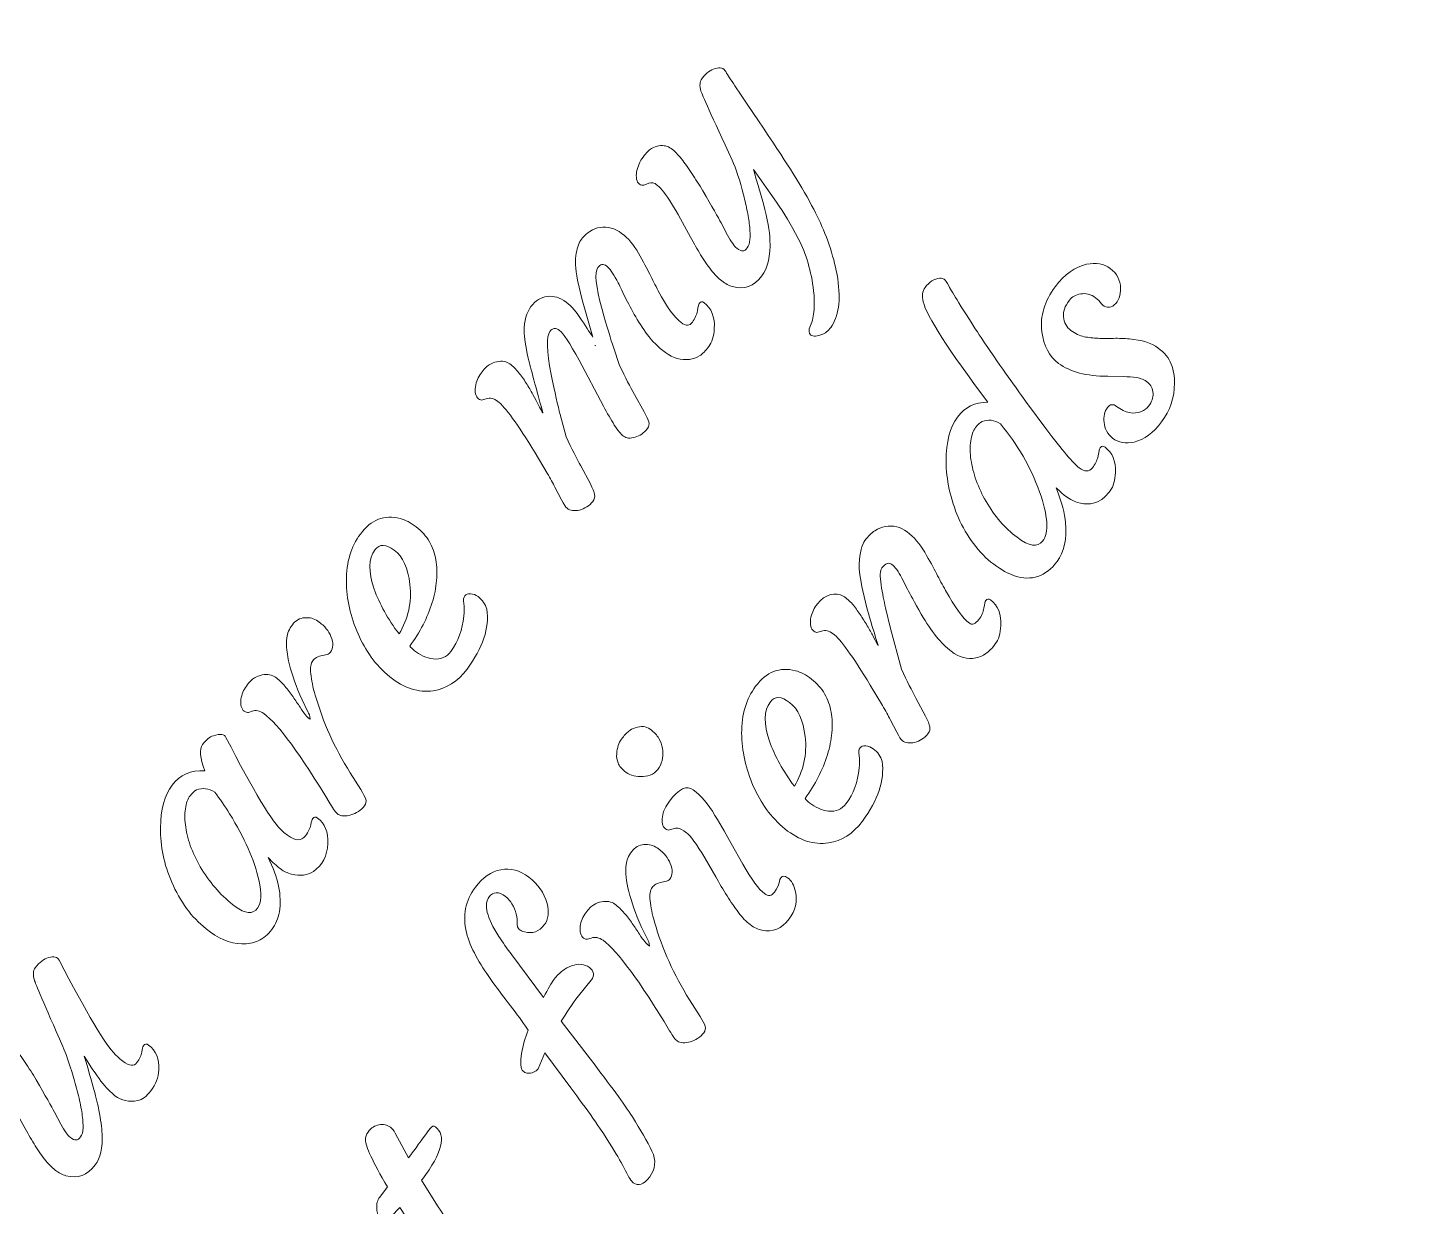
# Model space of a CAD drawing. Header units: inches. Extents: x -160 to 752, y 28 to 782.
# Drawn here: x -95.5 to -13.6, y 597.6 to 667 of the extents above; entities that cross this region are included whole.
import ezdxf

# ---------------------------------------------------------------- set-up
doc = ezdxf.new("R2010")
doc.units = ezdxf.units.IN
doc.header["$MEASUREMENT"] = 0
doc.layers.add('_U+0421_U+043B_U+043E_U+0439 1', color=7, linetype='Continuous')

# ---------------------------------------------------------------- blocks, each defined once
blk = doc.blocks.new('block 2')
at = {"layer": '_U+0421_U+043B_U+043E_U+0439 1', "color": 12, "lineweight": 9, "true_color": 0xe30513}
for points, knots in [([(305.09, 27.814), (184.245, 132.086), (55.294, 227.605), (-54.648, 344.614), (-130.379, 432.044), (-160.472, 554.527), (-106.382, 659.789), (-61.653, 746.823), (0.67, 769.936), (55.395, 761.155), (152.473, 745.576), (244.359, 626.028), (305.003, 559.166), (383.274, 640.557), (469.584, 781.891), (597.356, 753.442), (657.303, 740.096), (700.304, 699.787), (723.454, 645.646), (746.596, 591.535), (751.522, 539.494), (735.492, 482.616), (690.017, 321.273), (429.513, 136.472), (305.09, 27.814), (305.09, 27.814), (305.09, 27.814), (305.09, 27.814)], [0, 0, 0, 0, 1, 1, 1, 2, 2, 2, 3, 3, 3, 4, 4, 4, 5, 5, 5, 6, 6, 6, 7, 7, 7, 8, 8, 8, 9, 9, 9, 9]), ([(-74.601, 369.929), (-51.73, 392.098), (-28.858, 414.268), (-14.439, 445.058), (-12.864, 444.768), (-11.312, 443.51), (-10.804, 442.016), (-9.23, 437.381), (-6.3, 430.753), (-2.459, 427.863), (-0.585, 426.454), (1.409, 425.888), (3.743, 425.966), (6.077, 426.045), (8.186, 427.057), (9.54, 429.082), (12.428, 433.399), (6.173, 439.654), (2.832, 443.901), (6.792, 444.41), (15.639, 445.647), (17.609, 449.014), (18.72, 450.912), (18.761, 453.549), (16.184, 456.452), (13.067, 459.965), (8.107, 460.611), (3.786, 459.066), (0.627, 457.791), (-2.673, 456.599), (-6.115, 454.709), (-6.704, 454.386), (-8.795, 453.595), (-10.413, 454.695), (-7.37, 462.475), (-4.973, 470.266), (-3.107, 479.245), (7.315, 529.363), (-2.378, 600), (-9.702, 648.155), (-12.615, 667.307), (-15.06, 683.433), (-17.373, 696.886), (-15.871, 697.444), (-14.098, 697.023), (-12.896, 696), (-9.168, 692.827), (-3.255, 688.637), (1.523, 688.123), (3.854, 687.874), (5.857, 688.41), (7.821, 689.674), (9.785, 690.938), (11.078, 692.887), (11.202, 695.32), (11.469, 700.507), (2.892, 702.672), (-2.153, 704.607), (0.987, 707.073), (7.949, 712.67), (7.915, 716.57), (7.897, 718.769), (6.579, 721.055), (2.88, 722.227), (-1.597, 723.646), (-6.188, 721.659), (-9.107, 718.117), (-11.165, 715.403), (-13.388, 712.689), (-15.375, 709.302), (-15.715, 708.722), (-17.397, 707.016), (-19.35, 707.132), (-22.066, 722.419), (-24.502, 735.037), (-26.938, 747.654)], [0, 0, 0, 0, 1, 1, 1, 2, 2, 2, 3, 3, 3, 4, 4, 4, 5, 5, 5, 6, 6, 6, 7, 7, 7, 8, 8, 8, 9, 9, 9, 10, 10, 10, 11, 11, 11, 12, 12, 12, 13, 13, 13, 14, 14, 14, 15, 15, 15, 16, 16, 16, 17, 17, 17, 18, 18, 18, 19, 19, 19, 20, 20, 20, 21, 21, 21, 22, 22, 22, 23, 23, 23, 24, 24, 24, 25, 25, 25, 25])]:
    blk.add_open_spline(points, degree=3, knots=knots, dxfattribs=at)
at = {"layer": '_U+0421_U+043B_U+043E_U+0439 1', "lineweight": 0}
for points, knots in [([(-53.947, 651.796), (-54.158, 651.862), (-54.368, 651.972), (-54.58, 652.131), (-54.793, 652.291), (-55.004, 652.505), (-55.214, 652.775), (-55.42, 653.045), (-55.625, 653.343), (-55.826, 653.673), (-56.023, 654.002), (-56.222, 654.346), (-56.419, 654.706), (-56.419, 654.706), (-57.017, 655.787), (-57.017, 655.787), (-57.783, 657.174), (-58.325, 657.88), (-58.64, 657.909), (-58.781, 657.918), (-58.961, 657.877), (-59.178, 657.784), (-59.26, 657.749), (-59.34, 657.765), (-59.43, 657.832), (-59.517, 657.897), (-59.575, 657.997), (-59.6, 658.128), (-59.626, 658.259), (-59.624, 658.406), (-59.599, 658.567), (-59.529, 658.9), (-59.403, 659.186), (-59.219, 659.431), (-59.035, 659.677), (-58.871, 659.843), (-58.724, 659.932), (-58.574, 660.02), (-58.428, 660.075), (-58.29, 660.095), (-58, 660.134), (-57.755, 660.082), (-57.555, 659.932), (-57.355, 659.783), (-57.155, 659.58), (-56.959, 659.329), (-56.758, 659.079), (-56.552, 658.792), (-56.342, 658.47), (-56.131, 658.148), (-55.916, 657.806), (-55.7, 657.448), (-55.15, 656.496), (-54.787, 655.864), (-54.616, 655.548), (-54.616, 655.548), (-54.249, 654.836), (-54.249, 654.836), (-54.018, 654.423), (-53.834, 654.161), (-53.696, 654.057), (-53.555, 653.952), (-53.438, 653.9), (-53.347, 653.904), (-53.256, 653.903), (-53.166, 653.964), (-53.078, 654.082), (-52.989, 654.2), (-52.938, 654.365), (-52.922, 654.573), (-52.903, 654.784), (-52.908, 655.028), (-52.934, 655.303), (-52.961, 655.583), (-53.007, 655.885), (-53.071, 656.209), (-53.133, 656.537), (-53.212, 656.864), (-53.299, 657.197), (-53.516, 658.056), (-53.739, 658.74), (-53.974, 659.253), (-55.157, 661.823), (-55.766, 663.177), (-55.808, 663.309), (-55.898, 663.637), (-55.881, 663.883), (-55.756, 664.05), (-55.629, 664.219), (-55.502, 664.352), (-55.369, 664.448), (-55.241, 664.544), (-55.107, 664.612), (-54.966, 664.65), (-54.673, 664.742), (-54.463, 664.681), (-54.343, 664.467), (-54.221, 664.256), (-54.042, 663.977), (-53.809, 663.631), (-51.768, 660.611), (-50.51, 658.707), (-50.042, 657.912), (-49.574, 657.121), (-49.21, 656.465), (-48.955, 655.945), (-48.701, 655.426), (-48.467, 654.867), (-48.26, 654.267), (-48.051, 653.671), (-47.897, 653.082), (-47.791, 652.503), (-47.557, 651.187), (-47.654, 650.187), (-48.08, 649.506), (-48.243, 649.248), (-48.424, 649.08), (-48.623, 649.001), (-48.96, 648.861), (-49.198, 648.843), (-49.334, 648.945), (-49.467, 649.045), (-49.475, 649.232), (-49.358, 649.5), (-49.238, 649.766), (-49.168, 650.078), (-49.145, 650.441), (-49.119, 650.801), (-49.128, 651.173), (-49.169, 651.556), (-49.304, 652.689), (-49.607, 653.716), (-50.072, 654.637), (-50.49, 655.435), (-50.919, 656.145), (-51.354, 656.771), (-51.354, 656.771), (-52.704, 658.696), (-52.704, 658.696), (-52.637, 658.417), (-52.55, 658.105), (-52.445, 657.754), (-52.445, 657.754), (-52.131, 656.673), (-52.131, 656.673), (-51.89, 655.756), (-51.759, 655.05), (-51.741, 654.552), (-51.71, 653.605), (-51.868, 652.899), (-52.215, 652.435), (-52.683, 651.812), (-53.258, 651.6), (-53.947, 651.796), (-53.947, 651.796), (-53.947, 651.796), (-53.947, 651.796)], [0, 0, 0, 0, 1, 1, 1, 2, 2, 2, 3, 3, 3, 4, 4, 4, 5, 5, 5, 6, 6, 6, 7, 7, 7, 8, 8, 8, 9, 9, 9, 10, 10, 10, 11, 11, 11, 12, 12, 12, 13, 13, 13, 14, 14, 14, 15, 15, 15, 16, 16, 16, 17, 17, 17, 18, 18, 18, 19, 19, 19, 20, 20, 20, 21, 21, 21, 22, 22, 22, 23, 23, 23, 24, 24, 24, 25, 25, 25, 26, 26, 26, 27, 27, 27, 28, 28, 28, 29, 29, 29, 30, 30, 30, 31, 31, 31, 32, 32, 32, 33, 33, 33, 34, 34, 34, 35, 35, 35, 36, 36, 36, 37, 37, 37, 38, 38, 38, 39, 39, 39, 40, 40, 40, 41, 41, 41, 42, 42, 42, 43, 43, 43, 44, 44, 44, 45, 45, 45, 46, 46, 46, 47, 47, 47, 48, 48, 48, 49, 49, 49, 50, 50, 50, 51, 51, 51, 52, 52, 52, 52]), ([(-64.708, 649.16), (-64.925, 648.871), (-64.902, 648.025), (-64.638, 646.622), (-64.416, 645.556), (-64.236, 644.768), (-64.099, 644.262), (-64.099, 644.262), (-63.751, 642.944), (-63.751, 642.944), (-63.417, 642.241), (-63.132, 641.671), (-62.89, 641.23), (-62.89, 641.23), (-62.323, 640.172), (-62.323, 640.172), (-62.186, 639.906), (-62.104, 639.701), (-62.075, 639.558), (-62.046, 639.416), (-62.081, 639.278), (-62.181, 639.145), (-62.281, 639.012), (-62.397, 638.904), (-62.539, 638.817), (-62.677, 638.729), (-62.819, 638.668), (-62.96, 638.634), (-63.264, 638.565), (-63.509, 638.601), (-63.699, 638.743), (-63.776, 638.801), (-63.882, 638.964), (-64.019, 639.239), (-64.019, 639.239), (-64.414, 639.983), (-64.414, 639.983), (-64.526, 640.207), (-64.678, 640.485), (-64.866, 640.815), (-64.866, 640.815), (-65.579, 642.005), (-65.579, 642.005), (-66.615, 643.703), (-67.345, 644.715), (-67.776, 645.037), (-68.006, 645.21), (-68.233, 645.26), (-68.454, 645.194), (-68.454, 645.194), (-68.673, 645.122), (-68.673, 645.122), (-68.747, 645.097), (-68.823, 645.119), (-68.913, 645.186), (-69, 645.251), (-69.06, 645.348), (-69.089, 645.474), (-69.116, 645.603), (-69.12, 645.741), (-69.099, 645.898), (-69.045, 646.209), (-68.931, 646.48), (-68.762, 646.705), (-68.591, 646.933), (-68.431, 647.093), (-68.284, 647.187), (-68.135, 647.279), (-67.984, 647.342), (-67.828, 647.374), (-67.511, 647.433), (-67.257, 647.389), (-67.067, 647.247), (-66.877, 647.105), (-66.704, 646.935), (-66.549, 646.743), (-66.395, 646.547), (-66.246, 646.34), (-66.104, 646.113), (-65.962, 645.891), (-65.832, 645.67), (-65.709, 645.445), (-65.428, 644.922), (-65.259, 644.599), (-65.196, 644.48), (-65.135, 644.358), (-65.109, 644.318), (-65.119, 644.358), (-65.619, 646.162), (-65.906, 647.237), (-65.983, 647.583), (-66.138, 648.304), (-66.218, 648.832), (-66.221, 649.17), (-66.222, 649.788), (-66.088, 650.271), (-65.822, 650.625), (-65.56, 650.976), (-65.238, 651.175), (-64.861, 651.22), (-64.483, 651.264), (-64.114, 651.152), (-63.756, 650.883), (-63.438, 650.645), (-63.129, 650.289), (-62.822, 649.812), (-62.518, 649.331), (-62.302, 649.001), (-62.171, 648.818), (-62.171, 648.818), (-62.802, 651.013), (-62.802, 651.013), (-62.802, 651.013), (-63.076, 652.179), (-63.076, 652.179), (-63.213, 652.861), (-63.24, 653.39), (-63.162, 653.768), (-63.081, 654.148), (-62.974, 654.423), (-62.841, 654.6), (-62.708, 654.779), (-62.546, 654.93), (-62.351, 655.052), (-62.156, 655.179), (-61.955, 655.255), (-61.744, 655.286), (-61.308, 655.355), (-60.886, 655.239), (-60.482, 654.935), (-60.092, 654.644), (-59.757, 654.252), (-59.482, 653.765), (-59.209, 653.276), (-58.99, 652.869), (-58.828, 652.535), (-58.667, 652.206), (-58.501, 651.877), (-58.328, 651.552), (-57.806, 650.588), (-57.354, 649.964), (-56.969, 649.676), (-56.697, 649.473), (-56.479, 649.481), (-56.315, 649.701), (-56.157, 649.912), (-56.059, 650.138), (-56.02, 650.377), (-55.981, 650.616), (-55.942, 650.763), (-55.906, 650.812), (-55.827, 650.917), (-55.733, 650.93), (-55.628, 650.852), (-55.184, 650.519), (-54.981, 650.011), (-55.024, 649.33), (-55.048, 648.872), (-55.154, 648.516), (-55.343, 648.265), (-55.533, 648.011), (-55.713, 647.83), (-55.891, 647.72), (-56.068, 647.608), (-56.266, 647.54), (-56.491, 647.513), (-56.992, 647.452), (-57.459, 647.582), (-57.894, 647.909), (-58.33, 648.236), (-58.689, 648.589), (-58.973, 648.974), (-59.254, 649.356), (-59.512, 649.754), (-59.74, 650.161), (-59.971, 650.567), (-60.173, 650.954), (-60.345, 651.323), (-60.521, 651.691), (-60.66, 651.98), (-60.773, 652.188), (-61, 652.611), (-61.199, 652.884), (-61.363, 653.007), (-61.557, 653.153), (-61.734, 653.126), (-61.888, 652.921), (-62.092, 652.649), (-62.007, 651.829), (-61.636, 650.455), (-61.34, 649.404), (-61.112, 648.661), (-60.961, 648.228), (-60.961, 648.228), (-60.598, 647.147), (-60.598, 647.147), (-60.267, 646.442), (-59.978, 645.877), (-59.726, 645.449), (-59.726, 645.449), (-59.144, 644.412), (-59.144, 644.412), (-59, 644.156), (-58.91, 643.96), (-58.875, 643.826), (-58.841, 643.689), (-58.871, 643.559), (-58.965, 643.433), (-59.058, 643.31), (-59.17, 643.203), (-59.297, 643.114), (-59.426, 643.027), (-59.552, 642.965), (-59.682, 642.931), (-59.972, 642.844), (-60.2, 642.859), (-60.364, 642.982), (-60.525, 643.103), (-60.708, 643.324), (-60.912, 643.645), (-61.112, 643.964), (-61.329, 644.337), (-61.558, 644.757), (-61.558, 644.757), (-62.992, 647.473), (-62.992, 647.473), (-63.537, 648.47), (-63.919, 649.049), (-64.142, 649.216), (-64.365, 649.383), (-64.555, 649.365), (-64.708, 649.16), (-64.708, 649.16), (-64.708, 649.16), (-64.708, 649.16)], [0, 0, 0, 0, 1, 1, 1, 2, 2, 2, 3, 3, 3, 4, 4, 4, 5, 5, 5, 6, 6, 6, 7, 7, 7, 8, 8, 8, 9, 9, 9, 10, 10, 10, 11, 11, 11, 12, 12, 12, 13, 13, 13, 14, 14, 14, 15, 15, 15, 16, 16, 16, 17, 17, 17, 18, 18, 18, 19, 19, 19, 20, 20, 20, 21, 21, 21, 22, 22, 22, 23, 23, 23, 24, 24, 24, 25, 25, 25, 26, 26, 26, 27, 27, 27, 28, 28, 28, 29, 29, 29, 30, 30, 30, 31, 31, 31, 32, 32, 32, 33, 33, 33, 34, 34, 34, 35, 35, 35, 36, 36, 36, 37, 37, 37, 38, 38, 38, 39, 39, 39, 40, 40, 40, 41, 41, 41, 42, 42, 42, 43, 43, 43, 44, 44, 44, 45, 45, 45, 46, 46, 46, 47, 47, 47, 48, 48, 48, 49, 49, 49, 50, 50, 50, 51, 51, 51, 52, 52, 52, 53, 53, 53, 54, 54, 54, 55, 55, 55, 56, 56, 56, 57, 57, 57, 58, 58, 58, 59, 59, 59, 60, 60, 60, 61, 61, 61, 62, 62, 62, 63, 63, 63, 64, 64, 64, 65, 65, 65, 66, 66, 66, 67, 67, 67, 68, 68, 68, 69, 69, 69, 70, 70, 70, 71, 71, 71, 72, 72, 72, 73, 73, 73, 74, 74, 74, 75, 75, 75, 76, 76, 76, 77, 77, 77, 78, 78, 78, 78]), ([(-31.556, 642.867), (-31.71, 642.983), (-31.827, 643.126), (-31.91, 643.293), (-31.994, 643.459), (-32.041, 643.626), (-32.058, 643.795), (-32.095, 644.151), (-32.027, 644.445), (-31.854, 644.675), (-31.704, 644.875), (-31.527, 644.898), (-31.322, 644.744), (-30.799, 644.352), (-30.31, 644.253), (-29.845, 644.445), (-29.677, 644.515), (-29.54, 644.617), (-29.439, 644.753), (-29.339, 644.886), (-29.268, 645.013), (-29.225, 645.129), (-29.185, 645.246), (-29.166, 645.373), (-29.171, 645.5), (-29.182, 645.789), (-29.287, 646.007), (-29.487, 646.157), (-29.686, 646.307), (-29.903, 646.402), (-30.139, 646.439), (-30.375, 646.471), (-30.636, 646.491), (-30.921, 646.497), (-30.921, 646.497), (-31.843, 646.52), (-31.843, 646.52), (-33.094, 646.517), (-34.057, 646.771), (-34.733, 647.278), (-35.291, 647.696), (-35.622, 648.317), (-35.721, 649.131), (-35.832, 650.059), (-35.568, 650.946), (-34.934, 651.791), (-34.379, 652.531), (-33.763, 652.974), (-33.086, 653.114), (-32.536, 653.234), (-32.071, 653.149), (-31.692, 652.865), (-31.297, 652.569), (-31.095, 652.182), (-31.084, 651.705), (-31.076, 651.279), (-31.2, 650.948), (-31.459, 650.721), (-31.574, 650.62), (-31.705, 650.574), (-31.852, 650.58), (-31.998, 650.59), (-32.118, 650.659), (-32.212, 650.794), (-32.308, 650.927), (-32.424, 651.045), (-32.557, 651.145), (-32.693, 651.247), (-32.838, 651.315), (-32.989, 651.353), (-33.143, 651.388), (-33.29, 651.395), (-33.433, 651.37), (-33.732, 651.318), (-33.951, 651.198), (-34.097, 651.003), (-34.241, 650.811), (-34.337, 650.635), (-34.39, 650.478), (-34.438, 650.323), (-34.46, 650.166), (-34.451, 650.012), (-34.42, 649.68), (-34.27, 649.416), (-34.008, 649.22), (-33.745, 649.022), (-33.485, 648.899), (-33.228, 648.847), (-32.971, 648.794), (-32.695, 648.763), (-32.407, 648.752), (-32.118, 648.743), (-31.818, 648.742), (-31.504, 648.75), (-31.194, 648.758), (-30.882, 648.748), (-30.568, 648.717), (-29.827, 648.654), (-29.267, 648.478), (-28.883, 648.19), (-28.501, 647.903), (-28.24, 647.584), (-28.1, 647.231), (-27.966, 646.878), (-27.898, 646.503), (-27.904, 646.111), (-27.908, 645.262), (-28.165, 644.498), (-28.67, 643.824), (-29.154, 643.179), (-29.692, 642.782), (-30.283, 642.64), (-30.776, 642.526), (-31.2, 642.6), (-31.556, 642.867), (-31.556, 642.867), (-31.556, 642.867), (-31.556, 642.867)], [0, 0, 0, 0, 1, 1, 1, 2, 2, 2, 3, 3, 3, 4, 4, 4, 5, 5, 5, 6, 6, 6, 7, 7, 7, 8, 8, 8, 9, 9, 9, 10, 10, 10, 11, 11, 11, 12, 12, 12, 13, 13, 13, 14, 14, 14, 15, 15, 15, 16, 16, 16, 17, 17, 17, 18, 18, 18, 19, 19, 19, 20, 20, 20, 21, 21, 21, 22, 22, 22, 23, 23, 23, 24, 24, 24, 25, 25, 25, 26, 26, 26, 27, 27, 27, 28, 28, 28, 29, 29, 29, 30, 30, 30, 31, 31, 31, 32, 32, 32, 33, 33, 33, 34, 34, 34, 35, 35, 35, 36, 36, 36, 37, 37, 37, 38, 38, 38, 39, 39, 39, 39]), ([(-32.279, 642.309), (-32.201, 642.414), (-32.106, 642.423), (-31.996, 642.34), (-31.566, 642.018), (-31.364, 641.518), (-31.386, 640.843), (-31.399, 640.388), (-31.503, 640.03), (-31.699, 639.769), (-31.897, 639.505), (-32.081, 639.318), (-32.259, 639.208), (-32.434, 639.099), (-32.634, 639.029), (-32.859, 639.001), (-33.368, 638.947), (-33.888, 639.117), (-34.414, 639.511), (-34.518, 639.59), (-34.67, 639.735), (-34.87, 639.949), (-34.55, 639.073), (-34.369, 638.397), (-34.331, 637.913), (-34.239, 636.931), (-34.405, 636.159), (-34.826, 635.598), (-35.489, 634.715), (-36.325, 634.433), (-37.332, 634.76), (-37.701, 634.881), (-38.109, 635.106), (-38.554, 635.441), (-39, 635.774), (-39.401, 636.179), (-39.753, 636.655), (-40.107, 637.133), (-40.401, 637.642), (-40.637, 638.182), (-40.873, 638.72), (-41.051, 639.278), (-41.175, 639.85), (-41.298, 640.422), (-41.359, 640.977), (-41.366, 641.511), (-41.363, 642.652), (-41.141, 643.514), (-40.697, 644.106), (-40.255, 644.695), (-39.661, 644.991), (-38.913, 644.985), (-41.243, 648.09), (-42.512, 650.065), (-42.716, 650.907), (-42.799, 651.256), (-42.76, 651.537), (-42.607, 651.742), (-42.354, 652.08), (-42.06, 652.264), (-41.735, 652.292), (-41.628, 652.3), (-41.54, 652.278), (-41.476, 652.23), (-41.412, 652.182), (-41.322, 652.051), (-41.205, 651.839), (-41.093, 651.626), (-40.897, 651.3), (-40.622, 650.85), (-39.781, 649.522), (-39.155, 648.564), (-38.746, 647.978), (-37.696, 646.47), (-36.968, 645.44), (-36.564, 644.884), (-36.564, 644.884), (-35.484, 643.431), (-35.484, 643.431), (-34.512, 642.15), (-33.86, 641.381), (-33.527, 641.131), (-33.192, 640.879), (-32.93, 640.876), (-32.746, 641.122), (-32.576, 641.347), (-32.473, 641.55), (-32.433, 641.731), (-32.433, 641.731), (-32.352, 642.115), (-32.352, 642.115), (-32.341, 642.195), (-32.318, 642.258), (-32.279, 642.309), (-32.279, 642.309), (-32.279, 642.309), (-32.279, 642.309)], [0, 0, 0, 0, 1, 1, 1, 2, 2, 2, 3, 3, 3, 4, 4, 4, 5, 5, 5, 6, 6, 6, 7, 7, 7, 8, 8, 8, 9, 9, 9, 10, 10, 10, 11, 11, 11, 12, 12, 12, 13, 13, 13, 14, 14, 14, 15, 15, 15, 16, 16, 16, 17, 17, 17, 18, 18, 18, 19, 19, 19, 20, 20, 20, 21, 21, 21, 22, 22, 22, 23, 23, 23, 24, 24, 24, 25, 25, 25, 26, 26, 26, 27, 27, 27, 28, 28, 28, 29, 29, 29, 30, 30, 30, 31, 31, 31, 32, 32, 32, 32]), ([(-62.032, 648.315), (-62.029, 648.32), (-62.029, 648.324), (-62.035, 648.328), (-62.035, 648.328), (-62.044, 648.347), (-62.044, 648.347), (-62.042, 648.329), (-62.037, 648.318), (-62.032, 648.315), (-62.032, 648.315), (-62.032, 648.315), (-62.032, 648.315)], [0, 0, 0, 0, 1, 1, 1, 2, 2, 2, 3, 3, 3, 4, 4, 4, 4]), ([(-35.68, 636.803), (-35.294, 637.317), (-35.352, 638.286), (-35.862, 639.704), (-36.379, 641.181), (-37.151, 642.516), (-38.168, 643.711), (-38.524, 643.946), (-38.882, 643.99), (-39.239, 643.846), (-39.362, 643.798), (-39.492, 643.679), (-39.628, 643.497), (-39.765, 643.315), (-39.858, 643.053), (-39.91, 642.711), (-39.959, 642.368), (-39.954, 642.001), (-39.9, 641.604), (-39.845, 641.207), (-39.741, 640.796), (-39.587, 640.372), (-39.432, 639.949), (-39.241, 639.537), (-39.009, 639.135), (-38.505, 638.265), (-37.897, 637.56), (-37.185, 637.027), (-36.47, 636.491), (-35.968, 636.419), (-35.68, 636.803), (-35.68, 636.803), (-35.68, 636.803), (-35.68, 636.803)], [0, 0, 0, 0, 1, 1, 1, 2, 2, 2, 3, 3, 3, 4, 4, 4, 5, 5, 5, 6, 6, 6, 7, 7, 7, 8, 8, 8, 9, 9, 9, 10, 10, 10, 11, 11, 11, 11]), ([(-74.147, 628.813), (-74.567, 629.16), (-74.93, 629.544), (-75.233, 629.968), (-75.536, 630.391), (-75.798, 630.848), (-76.012, 631.336), (-76.226, 631.829), (-76.396, 632.34), (-76.515, 632.87), (-76.637, 633.401), (-76.698, 633.927), (-76.701, 634.446), (-76.701, 635.562), (-76.426, 636.485), (-75.876, 637.217), (-75.235, 638.073), (-74.457, 638.378), (-73.535, 638.135), (-73.219, 638.054), (-72.903, 637.889), (-72.579, 637.638), (-72.255, 637.387), (-71.999, 637.099), (-71.81, 636.769), (-71.623, 636.441), (-71.494, 636.085), (-71.426, 635.701), (-71.358, 635.318), (-71.343, 634.915), (-71.382, 634.484), (-71.422, 634.057), (-71.509, 633.626), (-71.643, 633.186), (-71.926, 632.286), (-72.364, 631.43), (-72.963, 630.61), (-72.909, 630.538), (-72.814, 630.446), (-72.676, 630.335), (-72.54, 630.229), (-72.374, 630.125), (-72.173, 630.03), (-71.974, 629.937), (-71.776, 629.881), (-71.577, 629.863), (-71.142, 629.821), (-70.796, 629.966), (-70.541, 630.307), (-70.105, 630.888), (-69.854, 631.581), (-69.782, 632.387), (-69.748, 632.666), (-69.749, 632.915), (-69.78, 633.13), (-69.811, 633.345), (-69.792, 633.499), (-69.724, 633.589), (-69.657, 633.679), (-69.544, 633.717), (-69.386, 633.703), (-69.229, 633.689), (-69.079, 633.633), (-68.944, 633.531), (-68.68, 633.333), (-68.506, 633.084), (-68.423, 632.789), (-68.266, 631.686), (-68.655, 630.51), (-69.589, 629.265), (-70.14, 628.53), (-70.804, 628.103), (-71.577, 627.991), (-72.453, 627.863), (-73.309, 628.141), (-74.147, 628.813), (-74.147, 628.813), (-74.147, 628.813), (-74.147, 628.813)], [0, 0, 0, 0, 1, 1, 1, 2, 2, 2, 3, 3, 3, 4, 4, 4, 5, 5, 5, 6, 6, 6, 7, 7, 7, 8, 8, 8, 9, 9, 9, 10, 10, 10, 11, 11, 11, 12, 12, 12, 13, 13, 13, 14, 14, 14, 15, 15, 15, 16, 16, 16, 17, 17, 17, 18, 18, 18, 19, 19, 19, 20, 20, 20, 21, 21, 21, 22, 22, 22, 23, 23, 23, 24, 24, 24, 25, 25, 25, 26, 26, 26, 26]), ([(-45.144, 635.223), (-45.26, 635.07), (-45.274, 634.736), (-45.192, 634.226), (-45.108, 633.719), (-45.022, 633.267), (-44.934, 632.872), (-44.934, 632.872), (-44.649, 631.662), (-44.649, 631.662), (-44.649, 631.662), (-44.001, 629.255), (-44.001, 629.255), (-43.667, 628.553), (-43.382, 627.983), (-43.141, 627.542), (-43.141, 627.542), (-42.573, 626.484), (-42.573, 626.484), (-42.437, 626.217), (-42.355, 626.012), (-42.325, 625.87), (-42.296, 625.727), (-42.331, 625.59), (-42.431, 625.456), (-42.53, 625.323), (-42.648, 625.215), (-42.789, 625.129), (-42.927, 625.04), (-43.069, 624.979), (-43.211, 624.945), (-43.514, 624.876), (-43.759, 624.912), (-43.949, 625.054), (-44.026, 625.112), (-44.132, 625.275), (-44.269, 625.551), (-44.269, 625.551), (-44.664, 626.295), (-44.664, 626.295), (-44.776, 626.519), (-44.927, 626.797), (-45.116, 627.126), (-45.116, 627.126), (-45.829, 628.317), (-45.829, 628.317), (-46.865, 630.014), (-47.595, 631.026), (-48.026, 631.349), (-48.256, 631.522), (-48.483, 631.571), (-48.704, 631.506), (-48.704, 631.506), (-48.923, 631.433), (-48.923, 631.433), (-48.997, 631.409), (-49.073, 631.43), (-49.163, 631.497), (-49.25, 631.563), (-49.309, 631.659), (-49.339, 631.785), (-49.367, 631.914), (-49.37, 632.053), (-49.349, 632.209), (-49.296, 632.521), (-49.181, 632.791), (-49.012, 633.017), (-48.841, 633.245), (-48.683, 633.402), (-48.54, 633.491), (-48.394, 633.578), (-48.249, 633.633), (-48.101, 633.654), (-47.789, 633.708), (-47.535, 633.662), (-47.346, 633.52), (-47.156, 633.378), (-46.981, 633.211), (-46.824, 633.021), (-46.668, 632.828), (-46.518, 632.623), (-46.374, 632.399), (-46.23, 632.179), (-46.095, 631.958), (-45.963, 631.735), (-45.833, 631.513), (-45.724, 631.316), (-45.632, 631.146), (-45.632, 631.146), (-45.423, 630.753), (-45.423, 630.753), (-45.372, 630.655), (-45.354, 630.626), (-45.369, 630.669), (-45.723, 631.799), (-45.945, 632.538), (-46.035, 632.877), (-46.035, 632.877), (-46.271, 633.875), (-46.271, 633.875), (-46.432, 634.6), (-46.503, 635.125), (-46.481, 635.453), (-46.449, 636.125), (-46.337, 636.585), (-46.144, 636.841), (-45.952, 637.097), (-45.759, 637.289), (-45.563, 637.414), (-45.368, 637.54), (-45.161, 637.624), (-44.943, 637.665), (-44.48, 637.747), (-44.052, 637.641), (-43.657, 637.345), (-43.263, 637.05), (-42.915, 636.649), (-42.621, 636.144), (-42.327, 635.644), (-42.093, 635.225), (-41.927, 634.892), (-41.756, 634.559), (-41.581, 634.228), (-41.397, 633.902), (-40.842, 632.902), (-40.373, 632.258), (-39.994, 631.973), (-39.825, 631.847), (-39.638, 631.914), (-39.434, 632.186), (-39.276, 632.396), (-39.179, 632.623), (-39.139, 632.862), (-39.101, 633.1), (-39.062, 633.247), (-39.026, 633.296), (-38.947, 633.401), (-38.853, 633.415), (-38.748, 633.336), (-38.305, 633.004), (-38.102, 632.495), (-38.144, 631.814), (-38.167, 631.356), (-38.274, 631), (-38.466, 630.744), (-38.658, 630.488), (-38.841, 630.297), (-39.023, 630.173), (-39.203, 630.044), (-39.404, 629.962), (-39.62, 629.92), (-40.108, 629.825), (-40.59, 629.955), (-41.064, 630.311), (-41.645, 630.747), (-42.232, 631.475), (-42.83, 632.491), (-43.225, 633.203), (-43.492, 633.696), (-43.63, 633.971), (-43.63, 633.971), (-43.97, 634.627), (-43.97, 634.627), (-44.176, 635.021), (-44.371, 635.288), (-44.556, 635.426), (-44.74, 635.564), (-44.937, 635.5), (-45.144, 635.223), (-45.144, 635.223), (-45.144, 635.223), (-45.144, 635.223)], [0, 0, 0, 0, 1, 1, 1, 2, 2, 2, 3, 3, 3, 4, 4, 4, 5, 5, 5, 6, 6, 6, 7, 7, 7, 8, 8, 8, 9, 9, 9, 10, 10, 10, 11, 11, 11, 12, 12, 12, 13, 13, 13, 14, 14, 14, 15, 15, 15, 16, 16, 16, 17, 17, 17, 18, 18, 18, 19, 19, 19, 20, 20, 20, 21, 21, 21, 22, 22, 22, 23, 23, 23, 24, 24, 24, 25, 25, 25, 26, 26, 26, 27, 27, 27, 28, 28, 28, 29, 29, 29, 30, 30, 30, 31, 31, 31, 32, 32, 32, 33, 33, 33, 34, 34, 34, 35, 35, 35, 36, 36, 36, 37, 37, 37, 38, 38, 38, 39, 39, 39, 40, 40, 40, 41, 41, 41, 42, 42, 42, 43, 43, 43, 44, 44, 44, 45, 45, 45, 46, 46, 46, 47, 47, 47, 48, 48, 48, 49, 49, 49, 50, 50, 50, 51, 51, 51, 52, 52, 52, 53, 53, 53, 54, 54, 54, 55, 55, 55, 56, 56, 56, 57, 57, 57, 57]), ([(-75.005, 636.303), (-75.398, 635.778), (-75.416, 635.003), (-75.061, 633.976), (-74.748, 633.101), (-74.258, 632.218), (-73.594, 631.332), (-73.055, 632.232), (-72.839, 633.203), (-72.955, 634.25), (-73.071, 635.221), (-73.377, 635.891), (-73.874, 636.264), (-74.368, 636.634), (-74.745, 636.649), (-75.005, 636.303), (-75.005, 636.303), (-75.005, 636.303), (-75.005, 636.303)], [0, 0, 0, 0, 1, 1, 1, 2, 2, 2, 3, 3, 3, 4, 4, 4, 5, 5, 5, 6, 6, 6, 6]), ([(-76.431, 620.669), (-76.583, 620.627), (-76.726, 620.606), (-76.862, 620.616), (-77.004, 620.626), (-77.106, 620.655), (-77.176, 620.7), (-77.249, 620.746), (-77.321, 620.821), (-77.394, 620.927), (-77.466, 621.033), (-77.552, 621.165), (-77.652, 621.325), (-79.399, 624.231), (-80.702, 626.005), (-81.563, 626.65), (-81.813, 626.813), (-82.046, 626.86), (-82.259, 626.784), (-82.259, 626.784), (-82.475, 626.714), (-82.475, 626.714), (-82.546, 626.695), (-82.622, 626.716), (-82.714, 626.78), (-82.802, 626.843), (-82.864, 626.937), (-82.895, 627.061), (-82.925, 627.187), (-82.931, 627.323), (-82.913, 627.474), (-82.867, 627.776), (-82.758, 628.038), (-82.588, 628.267), (-82.416, 628.495), (-82.258, 628.652), (-82.113, 628.744), (-81.966, 628.833), (-81.817, 628.894), (-81.665, 628.92), (-81.344, 628.975), (-81.079, 628.928), (-80.877, 628.781), (-80.677, 628.631), (-80.49, 628.459), (-80.322, 628.256), (-80.152, 628.057), (-79.991, 627.849), (-79.844, 627.634), (-79.695, 627.422), (-79.557, 627.216), (-79.427, 627.017), (-79.298, 626.82), (-79.2, 626.679), (-79.128, 626.593), (-78.983, 626.424), (-78.884, 626.326), (-78.833, 626.304), (-78.848, 626.503), (-78.896, 626.651), (-78.977, 626.752), (-78.977, 626.752), (-79.314, 627.461), (-79.314, 627.461), (-79.997, 628.989), (-80.294, 630.205), (-80.211, 631.111), (-80.181, 631.369), (-80.069, 631.625), (-79.881, 631.876), (-79.691, 632.13), (-79.45, 632.269), (-79.156, 632.288), (-78.862, 632.312), (-78.603, 632.246), (-78.384, 632.09), (-78.163, 631.936), (-77.993, 631.789), (-77.881, 631.645), (-77.766, 631.499), (-77.675, 631.343), (-77.606, 631.174), (-77.451, 630.799), (-77.46, 630.493), (-77.635, 630.26), (-77.685, 630.193), (-77.752, 630.152), (-77.838, 630.128), (-77.838, 630.128), (-78.104, 630.072), (-78.104, 630.072), (-78.375, 630.015), (-78.567, 629.91), (-78.679, 629.759), (-78.795, 629.605), (-78.833, 629.346), (-78.797, 628.978), (-78.76, 628.611), (-78.671, 628.191), (-78.532, 627.719), (-78.08, 626.144), (-77.394, 624.62), (-76.473, 623.149), (-76.473, 623.149), (-75.849, 622.165), (-75.849, 622.165), (-75.697, 621.92), (-75.599, 621.73), (-75.557, 621.594), (-75.513, 621.461), (-75.54, 621.329), (-75.635, 621.201), (-75.73, 621.075), (-75.849, 620.965), (-75.994, 620.873), (-76.135, 620.78), (-76.281, 620.713), (-76.431, 620.669), (-76.431, 620.669), (-76.431, 620.669), (-76.431, 620.669)], [0, 0, 0, 0, 1, 1, 1, 2, 2, 2, 3, 3, 3, 4, 4, 4, 5, 5, 5, 6, 6, 6, 7, 7, 7, 8, 8, 8, 9, 9, 9, 10, 10, 10, 11, 11, 11, 12, 12, 12, 13, 13, 13, 14, 14, 14, 15, 15, 15, 16, 16, 16, 17, 17, 17, 18, 18, 18, 19, 19, 19, 20, 20, 20, 21, 21, 21, 22, 22, 22, 23, 23, 23, 24, 24, 24, 25, 25, 25, 26, 26, 26, 27, 27, 27, 28, 28, 28, 29, 29, 29, 30, 30, 30, 31, 31, 31, 32, 32, 32, 33, 33, 33, 34, 34, 34, 35, 35, 35, 36, 36, 36, 37, 37, 37, 38, 38, 38, 39, 39, 39, 40, 40, 40, 40]), ([(-50.856, 619.845), (-51.277, 620.192), (-51.641, 620.577), (-51.944, 621), (-52.246, 621.423), (-52.508, 621.88), (-52.722, 622.369), (-52.937, 622.862), (-53.106, 623.373), (-53.225, 623.902), (-53.347, 624.434), (-53.408, 624.96), (-53.412, 625.479), (-53.411, 626.594), (-53.135, 627.517), (-52.587, 628.249), (-51.945, 629.105), (-51.168, 629.411), (-50.246, 629.167), (-49.93, 629.087), (-49.613, 628.921), (-49.289, 628.67), (-48.966, 628.419), (-48.709, 628.131), (-48.52, 627.802), (-48.334, 627.474), (-48.205, 627.117), (-48.137, 626.733), (-48.068, 626.35), (-48.054, 625.947), (-48.092, 625.516), (-48.132, 625.09), (-48.22, 624.659), (-48.353, 624.219), (-48.636, 623.319), (-49.074, 622.462), (-49.673, 621.643), (-49.619, 621.57), (-49.524, 621.479), (-49.386, 621.368), (-49.25, 621.261), (-49.084, 621.157), (-48.883, 621.062), (-48.685, 620.97), (-48.487, 620.913), (-48.287, 620.896), (-47.852, 620.853), (-47.506, 620.999), (-47.251, 621.339), (-46.815, 621.921), (-46.564, 622.613), (-46.491, 623.419), (-46.458, 623.698), (-46.46, 623.948), (-46.49, 624.163), (-46.521, 624.378), (-46.502, 624.531), (-46.435, 624.621), (-46.368, 624.711), (-46.254, 624.75), (-46.097, 624.736), (-45.939, 624.722), (-45.789, 624.666), (-45.654, 624.564), (-45.39, 624.366), (-45.217, 624.116), (-45.133, 623.822), (-44.976, 622.719), (-45.365, 621.543), (-46.299, 620.297), (-46.85, 619.562), (-47.515, 619.136), (-48.287, 619.023), (-49.163, 618.895), (-50.02, 619.173), (-50.856, 619.845), (-50.856, 619.845), (-50.856, 619.845), (-50.856, 619.845)], [0, 0, 0, 0, 1, 1, 1, 2, 2, 2, 3, 3, 3, 4, 4, 4, 5, 5, 5, 6, 6, 6, 7, 7, 7, 8, 8, 8, 9, 9, 9, 10, 10, 10, 11, 11, 11, 12, 12, 12, 13, 13, 13, 14, 14, 14, 15, 15, 15, 16, 16, 16, 17, 17, 17, 18, 18, 18, 19, 19, 19, 20, 20, 20, 21, 21, 21, 22, 22, 22, 23, 23, 23, 24, 24, 24, 25, 25, 25, 26, 26, 26, 26]), ([(-51.715, 627.336), (-52.109, 626.811), (-52.126, 626.035), (-51.771, 625.009), (-51.458, 624.134), (-50.968, 623.25), (-50.304, 622.364), (-49.765, 623.264), (-49.549, 624.236), (-49.665, 625.282), (-49.78, 626.254), (-50.087, 626.923), (-50.584, 627.296), (-51.078, 627.667), (-51.455, 627.682), (-51.715, 627.336), (-51.715, 627.336), (-51.715, 627.336), (-51.715, 627.336)], [0, 0, 0, 0, 1, 1, 1, 2, 2, 2, 3, 3, 3, 4, 4, 4, 5, 5, 5, 6, 6, 6, 6]), ([(-80.166, 619.472), (-79.707, 619.128), (-79.356, 619.116), (-79.112, 619.442), (-78.943, 619.667), (-78.836, 619.879), (-78.799, 620.079), (-78.756, 620.279), (-78.717, 620.406), (-78.68, 620.455), (-78.602, 620.56), (-78.505, 620.571), (-78.395, 620.489), (-77.965, 620.166), (-77.764, 619.664), (-77.793, 618.981), (-77.824, 618.26), (-78.108, 617.717), (-78.643, 617.345), (-79.002, 617.106), (-79.431, 617.052), (-79.927, 617.18), (-80.177, 617.252), (-80.386, 617.348), (-80.545, 617.467), (-80.806, 617.663), (-81.061, 617.894), (-81.312, 618.162), (-80.711, 616.983), (-80.489, 615.913), (-80.648, 614.955), (-80.714, 614.572), (-80.864, 614.228), (-81.096, 613.918), (-81.329, 613.608), (-81.595, 613.387), (-81.891, 613.254), (-82.19, 613.122), (-82.51, 613.062), (-82.857, 613.07), (-83.572, 613.098), (-84.271, 613.394), (-84.959, 613.954), (-85.828, 614.653), (-86.504, 615.572), (-86.988, 616.708), (-87.446, 617.763), (-87.669, 618.826), (-87.651, 619.902), (-87.648, 620.984), (-87.416, 621.827), (-86.963, 622.431), (-86.507, 623.038), (-85.866, 623.318), (-85.032, 623.272), (-85.33, 624.032), (-85.377, 624.547), (-85.179, 624.811), (-84.966, 625.095), (-84.753, 625.272), (-84.538, 625.339), (-84.131, 625.466), (-83.881, 625.431), (-83.794, 625.238), (-82.164, 622.054), (-81.047, 620.208), (-80.444, 619.699), (-80.359, 619.625), (-80.266, 619.546), (-80.166, 619.472), (-80.166, 619.472), (-80.166, 619.472), (-80.166, 619.472)], [0, 0, 0, 0, 1, 1, 1, 2, 2, 2, 3, 3, 3, 4, 4, 4, 5, 5, 5, 6, 6, 6, 7, 7, 7, 8, 8, 8, 9, 9, 9, 10, 10, 10, 11, 11, 11, 12, 12, 12, 13, 13, 13, 14, 14, 14, 15, 15, 15, 16, 16, 16, 17, 17, 17, 18, 18, 18, 19, 19, 19, 20, 20, 20, 21, 21, 21, 22, 22, 22, 23, 23, 23, 24, 24, 24, 24]), ([(-58.073, 624.599), (-58.037, 624.401), (-58.037, 624.204), (-58.069, 624.012), (-58.103, 623.818), (-58.168, 623.634), (-58.265, 623.467), (-58.364, 623.298), (-58.499, 623.171), (-58.668, 623.08), (-58.833, 622.993), (-59.018, 622.944), (-59.211, 622.932), (-59.623, 622.905), (-59.958, 622.987), (-60.212, 623.178), (-60.467, 623.37), (-60.629, 623.555), (-60.693, 623.731), (-60.758, 623.912), (-60.786, 624.093), (-60.771, 624.277), (-60.747, 624.635), (-60.654, 624.919), (-60.495, 625.131), (-60.336, 625.344), (-60.196, 625.499), (-60.076, 625.594), (-59.962, 625.688), (-59.828, 625.759), (-59.684, 625.808), (-59.333, 625.929), (-59.041, 625.902), (-58.803, 625.723), (-58.565, 625.545), (-58.394, 625.361), (-58.285, 625.175), (-58.179, 624.991), (-58.108, 624.798), (-58.073, 624.599), (-58.073, 624.599), (-58.073, 624.599), (-58.073, 624.599)], [0, 0, 0, 0, 1, 1, 1, 2, 2, 2, 3, 3, 3, 4, 4, 4, 5, 5, 5, 6, 6, 6, 7, 7, 7, 8, 8, 8, 9, 9, 9, 10, 10, 10, 11, 11, 11, 12, 12, 12, 13, 13, 13, 14, 14, 14, 14]), ([(-83.261, 615.285), (-82.659, 614.834), (-82.215, 614.801), (-81.927, 615.185), (-81.706, 615.48), (-81.685, 616.032), (-81.862, 616.837), (-82.124, 618.018), (-82.697, 619.32), (-83.579, 620.738), (-83.853, 621.188), (-84.145, 621.611), (-84.455, 622.008), (-84.812, 622.242), (-85.17, 622.288), (-85.527, 622.142), (-85.65, 622.095), (-85.777, 621.979), (-85.91, 621.802), (-86.043, 621.625), (-86.134, 621.37), (-86.182, 621.033), (-86.23, 620.697), (-86.226, 620.334), (-86.168, 619.942), (-86.11, 619.55), (-85.999, 619.143), (-85.836, 618.721), (-85.672, 618.298), (-85.466, 617.879), (-85.214, 617.462), (-84.672, 616.579), (-84.021, 615.856), (-83.261, 615.285), (-83.261, 615.285), (-83.261, 615.285), (-83.261, 615.285)], [0, 0, 0, 0, 1, 1, 1, 2, 2, 2, 3, 3, 3, 4, 4, 4, 5, 5, 5, 6, 6, 6, 7, 7, 7, 8, 8, 8, 9, 9, 9, 10, 10, 10, 11, 11, 11, 12, 12, 12, 12]), ([(-51.104, 616.969), (-51.006, 617.1), (-50.872, 617.103), (-50.7, 616.974), (-50.474, 616.805), (-50.321, 616.53), (-50.236, 616.142), (-50.11, 615.579), (-50.237, 615.046), (-50.615, 614.542), (-51.051, 613.96), (-51.585, 613.74), (-52.215, 613.876), (-52.441, 613.921), (-52.672, 614.03), (-52.904, 614.205), (-53.14, 614.382), (-53.371, 614.619), (-53.599, 614.918), (-53.822, 615.217), (-54.048, 615.546), (-54.273, 615.908), (-54.5, 616.266), (-54.722, 616.644), (-54.939, 617.031), (-54.939, 617.031), (-55.585, 618.14), (-55.585, 618.14), (-56.072, 618.957), (-56.429, 619.453), (-56.654, 619.622), (-56.88, 619.791), (-57.048, 619.877), (-57.154, 619.884), (-57.262, 619.89), (-57.357, 619.881), (-57.438, 619.858), (-57.438, 619.858), (-57.656, 619.785), (-57.656, 619.785), (-57.731, 619.761), (-57.807, 619.782), (-57.897, 619.849), (-57.984, 619.915), (-58.044, 620.011), (-58.073, 620.137), (-58.1, 620.266), (-58.104, 620.405), (-58.083, 620.561), (-58.029, 620.873), (-57.888, 621.179), (-57.663, 621.479), (-57.112, 622.214), (-56.643, 622.439), (-56.259, 622.151), (-55.808, 621.813), (-55.381, 621.309), (-54.982, 620.641), (-54.58, 619.971), (-54.263, 619.422), (-54.032, 618.988), (-54.032, 618.988), (-53.333, 617.764), (-53.333, 617.764), (-52.82, 616.863), (-52.397, 616.286), (-52.061, 616.034), (-51.841, 615.869), (-51.648, 615.897), (-51.483, 616.117), (-51.322, 616.332), (-51.227, 616.517), (-51.201, 616.669), (-51.172, 616.82), (-51.14, 616.92), (-51.104, 616.969), (-51.104, 616.969), (-51.104, 616.969), (-51.104, 616.969)], [0, 0, 0, 0, 1, 1, 1, 2, 2, 2, 3, 3, 3, 4, 4, 4, 5, 5, 5, 6, 6, 6, 7, 7, 7, 8, 8, 8, 9, 9, 9, 10, 10, 10, 11, 11, 11, 12, 12, 12, 13, 13, 13, 14, 14, 14, 15, 15, 15, 16, 16, 16, 17, 17, 17, 18, 18, 18, 19, 19, 19, 20, 20, 20, 21, 21, 21, 22, 22, 22, 23, 23, 23, 24, 24, 24, 25, 25, 25, 26, 26, 26, 26]), ([(-56.439, 607.303), (-56.591, 607.261), (-56.734, 607.24), (-56.871, 607.25), (-57.011, 607.26), (-57.114, 607.289), (-57.184, 607.334), (-57.257, 607.38), (-57.33, 607.455), (-57.403, 607.561), (-57.475, 607.667), (-57.56, 607.799), (-57.66, 607.959), (-59.407, 610.865), (-60.71, 612.639), (-61.571, 613.284), (-61.82, 613.447), (-62.054, 613.494), (-62.267, 613.418), (-62.267, 613.418), (-62.484, 613.348), (-62.484, 613.348), (-62.554, 613.329), (-62.63, 613.35), (-62.722, 613.415), (-62.81, 613.477), (-62.872, 613.571), (-62.904, 613.695), (-62.933, 613.821), (-62.939, 613.957), (-62.922, 614.108), (-62.876, 614.41), (-62.767, 614.673), (-62.596, 614.901), (-62.424, 615.129), (-62.267, 615.286), (-62.122, 615.378), (-61.975, 615.467), (-61.826, 615.528), (-61.674, 615.554), (-61.352, 615.609), (-61.087, 615.562), (-60.885, 615.415), (-60.686, 615.265), (-60.499, 615.093), (-60.33, 614.891), (-60.16, 614.691), (-60, 614.483), (-59.852, 614.268), (-59.703, 614.056), (-59.566, 613.85), (-59.435, 613.651), (-59.306, 613.455), (-59.208, 613.313), (-59.136, 613.227), (-58.99, 613.058), (-58.892, 612.96), (-58.841, 612.938), (-58.856, 613.137), (-58.904, 613.286), (-58.985, 613.386), (-58.985, 613.386), (-59.322, 614.095), (-59.322, 614.095), (-60.005, 615.623), (-60.302, 616.839), (-60.219, 617.745), (-60.19, 618.003), (-60.078, 618.259), (-59.889, 618.51), (-59.699, 618.764), (-59.458, 618.903), (-59.164, 618.923), (-58.87, 618.946), (-58.611, 618.88), (-58.392, 618.724), (-58.171, 618.57), (-58.002, 618.423), (-57.889, 618.279), (-57.775, 618.133), (-57.684, 617.977), (-57.614, 617.809), (-57.46, 617.433), (-57.468, 617.127), (-57.643, 616.894), (-57.694, 616.827), (-57.76, 616.786), (-57.846, 616.762), (-57.846, 616.762), (-58.112, 616.706), (-58.112, 616.706), (-58.383, 616.649), (-58.574, 616.544), (-58.688, 616.393), (-58.803, 616.239), (-58.841, 615.98), (-58.805, 615.612), (-58.768, 615.245), (-58.679, 614.825), (-58.54, 614.353), (-58.089, 612.778), (-57.402, 611.254), (-56.48, 609.783), (-56.48, 609.783), (-55.858, 608.799), (-55.858, 608.799), (-55.706, 608.554), (-55.608, 608.364), (-55.565, 608.228), (-55.521, 608.095), (-55.548, 607.963), (-55.644, 607.835), (-55.738, 607.71), (-55.857, 607.599), (-56.002, 607.507), (-56.144, 607.414), (-56.29, 607.347), (-56.439, 607.303), (-56.439, 607.303), (-56.439, 607.303), (-56.439, 607.303)], [0, 0, 0, 0, 1, 1, 1, 2, 2, 2, 3, 3, 3, 4, 4, 4, 5, 5, 5, 6, 6, 6, 7, 7, 7, 8, 8, 8, 9, 9, 9, 10, 10, 10, 11, 11, 11, 12, 12, 12, 13, 13, 13, 14, 14, 14, 15, 15, 15, 16, 16, 16, 17, 17, 17, 18, 18, 18, 19, 19, 19, 20, 20, 20, 21, 21, 21, 22, 22, 22, 23, 23, 23, 24, 24, 24, 25, 25, 25, 26, 26, 26, 27, 27, 27, 28, 28, 28, 29, 29, 29, 30, 30, 30, 31, 31, 31, 32, 32, 32, 33, 33, 33, 34, 34, 34, 35, 35, 35, 36, 36, 36, 37, 37, 37, 38, 38, 38, 39, 39, 39, 40, 40, 40, 40]), ([(-59.801, 599.003), (-59.906, 599.082), (-60.057, 599.319), (-60.252, 599.709), (-60.445, 600.102), (-60.716, 600.574), (-61.061, 601.124), (-61.405, 601.678), (-61.777, 602.233), (-62.174, 602.799), (-62.572, 603.361), (-63.005, 603.958), (-63.474, 604.582), (-63.474, 604.582), (-65.016, 606.655), (-65.016, 606.655), (-65.016, 606.655), (-65.392, 605.716), (-65.392, 605.716), (-65.539, 605.522), (-65.762, 605.437), (-66.061, 605.465), (-66.136, 605.478), (-66.214, 605.512), (-66.289, 605.568), (-66.362, 605.624), (-66.408, 605.75), (-66.42, 605.947), (-66.432, 606.144), (-66.418, 606.366), (-66.378, 606.607), (-66.294, 607.092), (-66.163, 607.555), (-65.979, 607.997), (-65.979, 607.997), (-66.139, 608.221), (-66.139, 608.221), (-66.458, 608.672), (-66.8, 609.129), (-67.158, 609.59), (-67.519, 610.053), (-67.862, 610.514), (-68.191, 610.972), (-68.517, 611.433), (-68.81, 611.897), (-69.066, 612.361), (-69.323, 612.83), (-69.507, 613.288), (-69.62, 613.741), (-69.861, 614.733), (-69.688, 615.625), (-69.101, 616.408), (-68.665, 616.99), (-68.163, 617.334), (-67.599, 617.44), (-67.034, 617.548), (-66.485, 617.405), (-65.955, 617.007), (-65.404, 616.594), (-65.044, 616.076), (-64.875, 615.458), (-64.738, 614.942), (-64.794, 614.52), (-65.038, 614.195), (-65.341, 613.79), (-65.731, 613.654), (-66.213, 613.787), (-66.338, 613.817), (-66.431, 613.858), (-66.495, 613.907), (-66.605, 613.989), (-66.649, 614.138), (-66.628, 614.358), (-66.632, 614.79), (-66.768, 615.192), (-67.036, 615.565), (-67.119, 615.683), (-67.213, 615.782), (-67.319, 615.861), (-67.728, 616.168), (-68.054, 616.16), (-68.294, 615.84), (-68.624, 615.399), (-68.431, 614.622), (-67.712, 613.506), (-67.489, 613.167), (-67.237, 612.805), (-66.952, 612.421), (-66.952, 612.421), (-65.09, 609.92), (-65.09, 609.92), (-64.817, 610.428), (-64.605, 610.785), (-64.45, 610.993), (-64.294, 611.2), (-64.131, 611.365), (-63.963, 611.492), (-63.795, 611.614), (-63.619, 611.71), (-63.437, 611.778), (-63.021, 611.926), (-62.669, 611.894), (-62.384, 611.681), (-62.1, 611.468), (-62.062, 611.219), (-62.274, 610.938), (-62.274, 610.938), (-63.027, 610.013), (-63.027, 610.013), (-63.417, 609.493), (-63.753, 608.997), (-64.037, 608.522), (-64.037, 608.522), (-62.323, 606.277), (-62.323, 606.277), (-61.151, 604.761), (-60.326, 603.63), (-59.845, 602.873), (-59.362, 602.119), (-58.977, 601.446), (-58.694, 600.858), (-58.438, 600.314), (-58.483, 599.811), (-58.829, 599.35), (-59.173, 598.892), (-59.496, 598.774), (-59.801, 599.003), (-59.801, 599.003), (-59.801, 599.003), (-59.801, 599.003)], [0, 0, 0, 0, 1, 1, 1, 2, 2, 2, 3, 3, 3, 4, 4, 4, 5, 5, 5, 6, 6, 6, 7, 7, 7, 8, 8, 8, 9, 9, 9, 10, 10, 10, 11, 11, 11, 12, 12, 12, 13, 13, 13, 14, 14, 14, 15, 15, 15, 16, 16, 16, 17, 17, 17, 18, 18, 18, 19, 19, 19, 20, 20, 20, 21, 21, 21, 22, 22, 22, 23, 23, 23, 24, 24, 24, 25, 25, 25, 26, 26, 26, 27, 27, 27, 28, 28, 28, 29, 29, 29, 30, 30, 30, 31, 31, 31, 32, 32, 32, 33, 33, 33, 34, 34, 34, 35, 35, 35, 36, 36, 36, 37, 37, 37, 38, 38, 38, 39, 39, 39, 40, 40, 40, 41, 41, 41, 42, 42, 42, 43, 43, 43, 43]), ([(-88.659, 607.067), (-88.572, 607.182), (-88.472, 607.199), (-88.357, 607.113), (-87.921, 606.786), (-87.716, 606.296), (-87.744, 605.645), (-87.772, 605.213), (-87.933, 604.801), (-88.226, 604.409), (-88.466, 604.089), (-88.723, 603.902), (-89.003, 603.843), (-89.501, 603.74), (-89.945, 603.837), (-90.334, 604.129), (-90.83, 604.502), (-91.433, 605.278), (-92.142, 606.457), (-91.68, 604.906), (-91.393, 603.847), (-91.282, 603.28), (-91.172, 602.712), (-91.109, 602.241), (-91.091, 601.871), (-91.057, 601.061), (-91.192, 600.454), (-91.496, 600.05), (-91.96, 599.43), (-92.536, 599.217), (-93.225, 599.414), (-93.438, 599.477), (-93.646, 599.589), (-93.859, 599.748), (-94.071, 599.908), (-94.282, 600.122), (-94.492, 600.392), (-94.7, 600.659), (-94.903, 600.96), (-95.104, 601.29), (-95.301, 601.619), (-95.499, 601.963), (-95.697, 602.324), (-95.697, 602.324), (-96.296, 603.405), (-96.296, 603.405), (-97.061, 604.791), (-97.603, 605.498), (-97.92, 605.523), (-98.059, 605.535), (-98.238, 605.494), (-98.458, 605.398), (-98.538, 605.366), (-98.62, 605.38), (-98.71, 605.447), (-98.797, 605.512), (-98.854, 605.612), (-98.878, 605.745), (-98.904, 605.877), (-98.902, 606.024), (-98.877, 606.185), (-98.809, 606.514), (-98.682, 606.803), (-98.497, 607.049), (-98.315, 607.292), (-98.149, 607.46), (-98.002, 607.549), (-97.852, 607.637), (-97.709, 607.689), (-97.567, 607.712), (-97.278, 607.751), (-97.035, 607.697), (-96.835, 607.547), (-96.635, 607.397), (-96.433, 607.197), (-96.237, 606.946), (-96.037, 606.696), (-95.831, 606.41), (-95.62, 606.088), (-95.409, 605.766), (-95.194, 605.423), (-94.978, 605.066), (-94.427, 604.113), (-94.067, 603.479), (-93.896, 603.162), (-93.896, 603.162), (-93.527, 602.453), (-93.527, 602.453), (-93.299, 602.037), (-93.113, 601.778), (-92.974, 601.675), (-92.833, 601.569), (-92.716, 601.517), (-92.627, 601.518), (-92.534, 601.52), (-92.444, 601.581), (-92.356, 601.699), (-92.267, 601.817), (-92.222, 601.995), (-92.217, 602.231), (-92.21, 602.47), (-92.229, 602.749), (-92.273, 603.074), (-92.322, 603.399), (-92.39, 603.75), (-92.484, 604.132), (-92.577, 604.515), (-92.683, 604.898), (-92.797, 605.284), (-93.029, 606.042), (-93.232, 606.626), (-93.411, 607.033), (-94.491, 609.499), (-95.048, 610.801), (-95.08, 610.933), (-95.175, 611.256), (-95.159, 611.501), (-95.034, 611.667), (-94.909, 611.834), (-94.779, 611.969), (-94.649, 612.063), (-94.519, 612.162), (-94.385, 612.229), (-94.246, 612.265), (-93.934, 612.359), (-93.726, 612.312), (-93.63, 612.119), (-91.999, 608.991), (-90.891, 607.132), (-90.307, 606.545), (-90.101, 606.351), (-89.954, 606.221), (-89.869, 606.158), (-89.49, 605.873), (-89.211, 605.844), (-89.038, 606.075), (-88.877, 606.29), (-88.786, 606.498), (-88.757, 606.696), (-88.728, 606.895), (-88.695, 607.018), (-88.659, 607.067), (-88.659, 607.067), (-88.659, 607.067), (-88.659, 607.067)], [0, 0, 0, 0, 1, 1, 1, 2, 2, 2, 3, 3, 3, 4, 4, 4, 5, 5, 5, 6, 6, 6, 7, 7, 7, 8, 8, 8, 9, 9, 9, 10, 10, 10, 11, 11, 11, 12, 12, 12, 13, 13, 13, 14, 14, 14, 15, 15, 15, 16, 16, 16, 17, 17, 17, 18, 18, 18, 19, 19, 19, 20, 20, 20, 21, 21, 21, 22, 22, 22, 23, 23, 23, 24, 24, 24, 25, 25, 25, 26, 26, 26, 27, 27, 27, 28, 28, 28, 29, 29, 29, 30, 30, 30, 31, 31, 31, 32, 32, 32, 33, 33, 33, 34, 34, 34, 35, 35, 35, 36, 36, 36, 37, 37, 37, 38, 38, 38, 39, 39, 39, 40, 40, 40, 41, 41, 41, 42, 42, 42, 43, 43, 43, 44, 44, 44, 45, 45, 45, 46, 46, 46, 47, 47, 47, 48, 48, 48, 48]), ([(-67.186, 596.696), (-67.076, 596.842), (-66.924, 596.841), (-66.728, 596.693), (-66.564, 596.57), (-66.441, 596.398), (-66.362, 596.183), (-66.172, 595.833), (-66.099, 595.354), (-66.144, 594.755), (-66.193, 594.071), (-66.392, 593.5), (-66.742, 593.034), (-67.345, 592.23), (-68.088, 591.986), (-68.972, 592.313), (-70.017, 592.701), (-71.545, 594.442), (-73.55, 597.543), (-74.031, 597.003), (-74.365, 596.765), (-74.554, 596.827), (-74.608, 596.847), (-74.662, 596.876), (-74.716, 596.916), (-74.767, 596.955), (-74.811, 597.024), (-74.849, 597.124), (-74.882, 597.224), (-74.902, 597.336), (-74.913, 597.46), (-74.924, 597.744), (-74.866, 597.977), (-74.731, 598.156), (-74.731, 598.156), (-74.285, 598.75), (-74.285, 598.75), (-75.146, 600.24), (-75.577, 601.164), (-75.581, 601.527), (-75.578, 601.696), (-75.524, 601.848), (-75.424, 601.982), (-75.322, 602.117), (-75.223, 602.218), (-75.12, 602.281), (-75.016, 602.344), (-74.906, 602.389), (-74.788, 602.408), (-74.52, 602.456), (-74.29, 602.411), (-74.105, 602.273), (-74.006, 602.198), (-73.913, 602.081), (-73.826, 601.924), (-73.826, 601.924), (-73.037, 600.464), (-73.037, 600.464), (-73.037, 600.464), (-72.903, 600.643), (-72.903, 600.643), (-72.67, 600.953), (-72.485, 601.206), (-72.348, 601.399), (-72.348, 601.399), (-72.24, 601.543), (-72.032, 601.831), (-71.966, 601.929), (-71.878, 602.052), (-71.772, 602.192), (-71.665, 602.336), (-71.56, 602.369), (-71.455, 602.291), (-70.794, 601.795), (-71.049, 600.766), (-72.219, 599.206), (-72.219, 599.206), (-72.265, 599.144), (-72.265, 599.144), (-72.265, 599.144), (-71.325, 597.643), (-71.325, 597.643), (-70.198, 595.898), (-69.319, 594.79), (-68.694, 594.322), (-68.52, 594.191), (-68.353, 594.13), (-68.196, 594.137), (-68.037, 594.141), (-67.875, 594.256), (-67.71, 594.476), (-67.545, 594.697), (-67.433, 594.925), (-67.373, 595.16), (-67.315, 595.397), (-67.278, 595.617), (-67.272, 595.824), (-67.263, 596.027), (-67.257, 596.206), (-67.261, 596.361), (-67.262, 596.514), (-67.237, 596.627), (-67.186, 596.696), (-67.186, 596.696), (-67.186, 596.696), (-67.186, 596.696)], [0, 0, 0, 0, 1, 1, 1, 2, 2, 2, 3, 3, 3, 4, 4, 4, 5, 5, 5, 6, 6, 6, 7, 7, 7, 8, 8, 8, 9, 9, 9, 10, 10, 10, 11, 11, 11, 12, 12, 12, 13, 13, 13, 14, 14, 14, 15, 15, 15, 16, 16, 16, 17, 17, 17, 18, 18, 18, 19, 19, 19, 20, 20, 20, 21, 21, 21, 22, 22, 22, 23, 23, 23, 24, 24, 24, 25, 25, 25, 26, 26, 26, 27, 27, 27, 28, 28, 28, 29, 29, 29, 30, 30, 30, 31, 31, 31, 32, 32, 32, 33, 33, 33, 34, 34, 34, 35, 35, 35, 35])]:
    blk.add_open_spline(points, degree=3, knots=knots, dxfattribs=at)

msp = doc.modelspace()

# ---------------------------------------------------------------- block references
at = {"layer": '_U+0421_U+043B_U+043E_U+0439 1'}
msp.add_blockref('block 2', (0, 0), dxfattribs=at)

doc.saveas('drawing.dxf')
